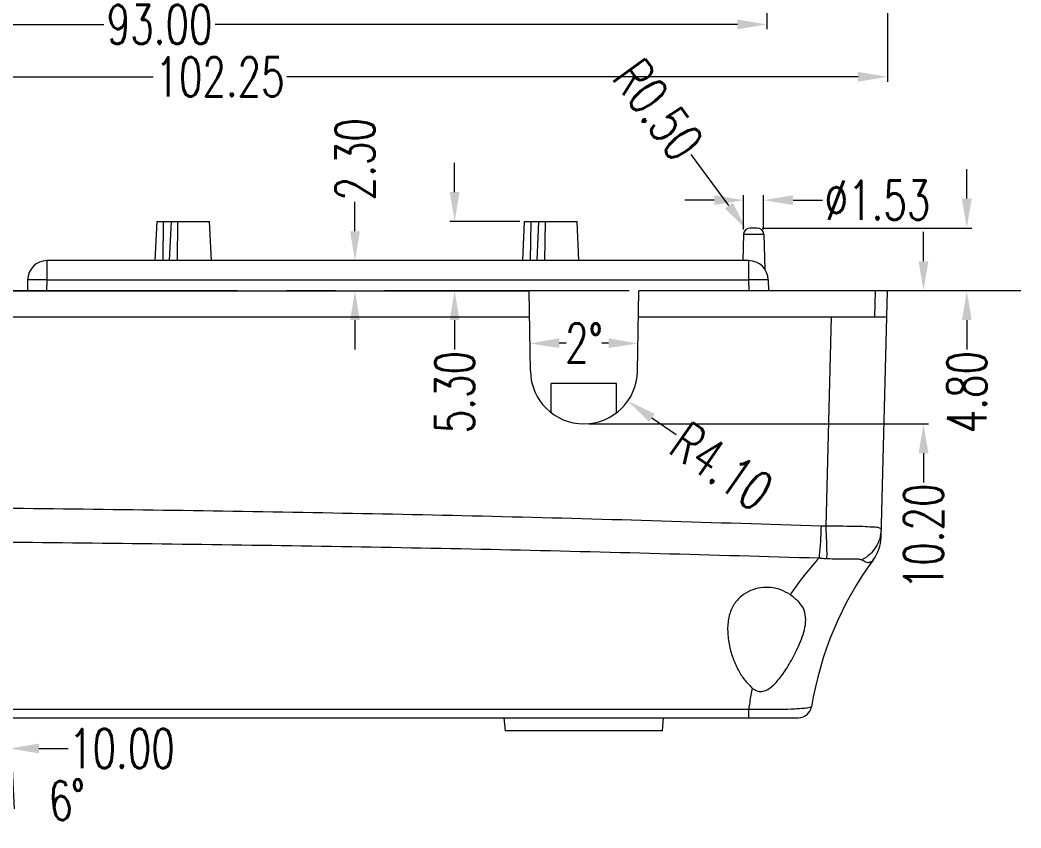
# Model space of a CAD drawing. Header units: millimetres. Extents: x 8061 to 9633, y -505 to -163.
# Drawn here: x 8348.3 to 8424.9, y -478.4 to -416.5 of the extents above; entities that cross this region are included whole.
import ezdxf

# ---------------------------------------------------------------- set-up
doc = ezdxf.new("R2010")
doc.units = ezdxf.units.MM
doc.linetypes.add('CENTER', pattern=[0.6, 0.375, -0.075, 0.075, -0.075])
doc.layers.get('Defpoints').update_dxf_attribs({"linetype": 'CONTINUOUS'})
doc.layers.add('dim', color=82, linetype='CONTINUOUS', lineweight=9)
doc.layers.add('part', color=7, linetype='CONTINUOUS', lineweight=20)
doc.styles.get("Standard").update_dxf_attribs({"font": 'romans.shx', "width": 0.7})
doc.dimstyles.new('03', dxfattribs={"dimscale": 0.75, "dimtxt": 4, "dimasz": 3, "dimexe": 0.5, "dimexo": 0.5, "dimgap": 0.09, "dimtad": 0, "dimzin": 0, "dimdsep": 46, "dimtxsty": 'Standard', "dimcen": 0, "dimclrd": 256, "dimclre": 256, "dimclrt": 6, "dimazin": 2, "dimtp": 0.01, "dimtm": 0.01, "dimtfac": 1, "dimtofl": 0, "dimtmove": 0, "dimatfit": 0, "dimfxl": 1, "dimtolj": 1, "dimtzin": 0, "dimlwd": -1, "dimlwe": -1, "dimarcsym": 0})

# ---------------------------------------------------------------- blocks, each defined once
blk = doc.blocks.new('*D34')
at = {"layer": 'Defpoints', "color": 0}
for p in [(41166.161, -13061.496), (41073.161, -13072.102), (41166.161, -13083.352)]:
    blk.add_point(p, dxfattribs=at)
at = {"layer": 'dim'}
for p, q in [((41166.161, -13061.871), (41166.161, -13083.727)), ((41073.161, -13072.477), (41073.161, -13083.727)), ((41075.411, -13083.352), (41115.393, -13083.352)), ((41163.911, -13083.352), (41123.928, -13083.352))]:
    blk.add_line(p, q, dxfattribs=at)
for points in [[(41075.411, -13082.977), (41075.411, -13083.727), (41073.161, -13083.352)], [(41163.911, -13082.977), (41163.911, -13083.727), (41166.161, -13083.352)]]:
    blk.add_solid(points, dxfattribs=at)
at = {"layer": 'dim', "color": 6, "insert": (41119.661, -13083.352), "char_height": 3, "attachment_point": 5}
blk.add_mtext('\\A1;93.00', dxfattribs=at)
blk = doc.blocks.new('*D35')
at = {"layer": 'Defpoints', "color": 0}
for p in [(41175.411, -13065.391), (41073.161, -13083.727), (41073.161, -13087.368)]:
    blk.add_point(p, dxfattribs=at)
at = {"layer": 'dim'}
for p, q in [((41175.411, -13065.766), (41175.411, -13087.743)), ((41073.161, -13084.102), (41073.161, -13087.743)), ((41075.411, -13087.368), (41119.168, -13087.368)), ((41173.161, -13087.368), (41129.403, -13087.368))]:
    blk.add_line(p, q, dxfattribs=at)
for points in [[(41075.411, -13086.993), (41075.411, -13087.743), (41073.161, -13087.368)], [(41173.161, -13086.993), (41173.161, -13087.743), (41175.411, -13087.368)]]:
    blk.add_solid(points, dxfattribs=at)
at = {"layer": 'dim', "color": 6, "insert": (41124.286, -13087.368), "char_height": 3, "attachment_point": 5}
blk.add_mtext('\\A1;102.25', dxfattribs=at)
blk = doc.blocks.new('*D55')
at = {"layer": 'Defpoints', "color": 0}
for p in [(41165.428, -13098.946), (41181.486, -13103.746), (41181.486, -13103.746)]:
    blk.add_point(p, dxfattribs=at)
at = {"layer": 'dim'}
for p, q in [((41181.486, -13096.696), (41181.486, -13094.446)), ((41165.803, -13098.946), (41181.861, -13098.946)), ((41181.486, -13105.996), (41181.486, -13108.246))]:
    blk.add_line(p, q, dxfattribs=at)
for points in [[(41181.111, -13096.696), (41181.861, -13096.696), (41181.486, -13098.946)], [(41181.111, -13105.996), (41181.861, -13105.996), (41181.486, -13103.746)]]:
    blk.add_solid(points, dxfattribs=at)
at = {"layer": 'dim', "color": 6, "insert": (41181.486, -13111.514), "char_height": 3, "attachment_point": 5, "rotation": 90}
blk.add_mtext('\\A1;4.80', dxfattribs=at)
blk = doc.blocks.new('*D102')
at = {"layer": 'Defpoints', "color": 0}
for p in [(41178.171, -13103.746), (41178.171, -13103.746), (41152.161, -13113.946)]:
    blk.add_point(p, dxfattribs=at)
at = {"layer": 'dim'}
for p, q in [((41178.171, -13101.496), (41178.171, -13099.246)), ((41152.536, -13113.946), (41178.546, -13113.946)), ((41178.171, -13116.196), (41178.171, -13118.446))]:
    blk.add_line(p, q, dxfattribs=at)
for points in [[(41177.796, -13101.496), (41178.546, -13101.496), (41178.171, -13103.746)], [(41177.796, -13116.196), (41178.546, -13116.196), (41178.171, -13113.946)]]:
    blk.add_solid(points, dxfattribs=at)
at = {"layer": 'dim', "color": 6, "insert": (41178.171, -13122.563), "char_height": 3, "attachment_point": 5, "rotation": 90}
blk.add_mtext('\\A1;10.20', dxfattribs=at)
blk = doc.blocks.new('*D103')
at = {"layer": 'Defpoints', "color": 0}
for p in [(41165.927, -13096.814), (41164.394, -13099.429), (41165.927, -13099.429)]:
    blk.add_point(p, dxfattribs=at)
at = {"layer": 'dim'}
for p, q in [((41162.144, -13096.814), (41159.894, -13096.814)), ((41164.394, -13099.054), (41164.394, -13096.439)), ((41165.927, -13099.054), (41165.927, -13096.439)), ((41168.177, -13096.814), (41170.427, -13096.814))]:
    blk.add_line(p, q, dxfattribs=at)
for points in [[(41162.144, -13096.439), (41162.144, -13097.189), (41164.394, -13096.814)], [(41168.177, -13096.439), (41168.177, -13097.189), (41165.927, -13096.814)]]:
    blk.add_solid(points, dxfattribs=at)
at = {"layer": 'dim', "color": 6, "insert": (41174.645, -13096.814), "char_height": 3, "attachment_point": 5}
blk.add_mtext('\\A1;%%c1.53', dxfattribs=at)
blk = doc.blocks.new('*D104')
at = {"layer": 'Defpoints', "color": 0}
for p in [(41164.597, -13099.044), (41164.893, -13099.446)]:
    blk.add_point(p, dxfattribs=at)
at = {"layer": 'dim'}
blk.add_line((41163.263, -13097.232), (41160.38, -13093.317), dxfattribs=at)
blk.add_solid([(41163.565, -13097.01), (41162.961, -13097.454), (41164.597, -13099.044)], dxfattribs=at)
at = {"layer": 'dim', "color": 6, "insert": (41157.85, -13089.88), "char_height": 3, "attachment_point": 5, "rotation": 306.36399}
blk.add_mtext('\\A1;R0.50', dxfattribs=at)
blk = doc.blocks.new('*D105')
at = {"layer": 'Defpoints', "color": 0}
for p in [(41152.161, -13109.846), (41155.524, -13112.191)]:
    blk.add_point(p, dxfattribs=at)
at = {"layer": 'dim'}
blk.add_line((41157.369, -13113.478), (41159.215, -13114.765), dxfattribs=at)
blk.add_solid([(41157.584, -13113.171), (41157.155, -13113.786), (41155.524, -13112.191)], dxfattribs=at)
at = {"layer": 'dim', "color": 6, "insert": (41162.715, -13117.206), "char_height": 3, "attachment_point": 5, "rotation": 325.10841}
blk.add_mtext('\\A1;R4.10', dxfattribs=at)
blk = doc.blocks.new('*D106')
at = {"layer": 'Defpoints', "color": 0}
for p in [(41147.953, -13103.746), (41156.368, -13103.746), (41153.539, -13107.759), (41148.061, -13109.918), (41156.26, -13109.918)]:
    blk.add_point(p, dxfattribs=at)
at = {"layer": 'dim'}
for start, end in [(90.33058, 90.45609), (89.54391, 89.66942)]:
    blk.add_arc((41152.161, -13344.771), 237.015, start, end, dxfattribs=at)
for points in [[(41150.279, -13108.138), (41150.269, -13107.388), (41148.024, -13107.791)], [(41154.052, -13107.388), (41154.042, -13108.138), (41156.297, -13107.791)]]:
    blk.add_solid(points, dxfattribs=at)
at = {"layer": 'dim', "color": 6, "insert": (41152.161, -13107.755), "char_height": 3, "attachment_point": 5}
blk.add_mtext('\\A1;2°', dxfattribs=at)
blk = doc.blocks.new('*D107')
at = {"layer": 'Defpoints', "color": 0}
for p in [(41147.618, -13098.446), (41142.256, -13103.746), (41142.256, -13103.746)]:
    blk.add_point(p, dxfattribs=at)
at = {"layer": 'dim'}
for p, q in [((41142.256, -13096.196), (41142.256, -13093.946)), ((41147.243, -13098.446), (41141.881, -13098.446)), ((41142.256, -13105.996), (41142.256, -13108.246))]:
    blk.add_line(p, q, dxfattribs=at)
for points in [[(41141.881, -13096.196), (41142.631, -13096.196), (41142.256, -13098.446)], [(41141.881, -13105.996), (41142.631, -13105.996), (41142.256, -13103.746)]]:
    blk.add_solid(points, dxfattribs=at)
at = {"layer": 'dim', "color": 6, "insert": (41142.256, -13111.514), "char_height": 3, "attachment_point": 5, "rotation": 90}
blk.add_mtext('\\A1;5.30', dxfattribs=at)
blk = doc.blocks.new('*D108')
at = {"layer": 'Defpoints', "color": 0}
for p in [(41134.624, -13101.446), (41134.624, -13101.446), (41134.624, -13103.746)]:
    blk.add_point(p, dxfattribs=at)
at = {"layer": 'dim'}
for p, q in [((41134.624, -13099.196), (41134.624, -13096.946)), ((41134.624, -13105.996), (41134.624, -13108.246))]:
    blk.add_line(p, q, dxfattribs=at)
for points in [[(41134.249, -13099.196), (41134.999, -13099.196), (41134.624, -13101.446)], [(41134.249, -13105.996), (41134.999, -13105.996), (41134.624, -13103.746)]]:
    blk.add_solid(points, dxfattribs=at)
at = {"layer": 'dim', "color": 6, "insert": (41134.624, -13093.679), "char_height": 3, "attachment_point": 5, "rotation": 90}
blk.add_mtext('\\A1;2.30', dxfattribs=at)
blk = doc.blocks.new('*D110')
at = {"layer": 'Defpoints', "color": 0}
for p in [(41098.554, -13128.946), (41107.767, -13128.946), (41098.161, -13136.446), (41108.161, -13136.446), (41101.378, -13143.18)]:
    blk.add_point(p, dxfattribs=at)
at = {"layer": 'dim'}
for p, q in [((41098.141, -13136.821), (41097.795, -13143.43)), ((41108.18, -13136.821), (41108.527, -13143.43))]:
    blk.add_line(p, q, dxfattribs=at)
blk.add_arc((41103.161, -13041.041), 102.155, 268.26199, 271.73801, dxfattribs=at)
for points in [[(41100.047, -13143.523), (41100.078, -13142.774), (41097.814, -13143.056)], [(41106.243, -13142.774), (41106.274, -13143.523), (41108.507, -13143.056)]]:
    blk.add_solid(points, dxfattribs=at)
at = {"layer": 'dim', "color": 6, "insert": (41112.606, -13142.758), "char_height": 3, "attachment_point": 5, "rotation": 5.30549}
blk.add_mtext('\\A1;6°', dxfattribs=at)
blk = doc.blocks.new('*D111')
at = {"layer": 'Defpoints', "color": 0}
for p in [(41098.161, -13136.446), (41108.161, -13136.446), (41108.161, -13138.805)]:
    blk.add_point(p, dxfattribs=at)
at = {"layer": 'dim'}
for p, q in [((41098.161, -13136.821), (41098.161, -13139.18)), ((41108.161, -13136.821), (41108.161, -13139.18)), ((41095.911, -13138.805), (41093.661, -13138.805)), ((41110.411, -13138.805), (41112.661, -13138.805))]:
    blk.add_line(p, q, dxfattribs=at)
for points in [[(41095.911, -13138.43), (41095.911, -13139.18), (41098.161, -13138.805)], [(41110.411, -13138.43), (41110.411, -13139.18), (41108.161, -13138.805)]]:
    blk.add_solid(points, dxfattribs=at)
at = {"layer": 'dim', "color": 6, "insert": (41116.778, -13138.805), "char_height": 3, "attachment_point": 5}
blk.add_mtext('\\A1;10.00', dxfattribs=at)

msp = doc.modelspace()

# ---------------------------------------------------------------- linework, layer by layer
at = {"layer": 'part', "color": 7, "linetype": 'Continuous'}
for p, q in [((8358.63, -434.93), (8358.773, -431.93)), ((8358.773, -431.93), (8362.785, -431.93)), ((8359.23, -434.93), (8359.268, -431.93)), ((8359.73, -434.93), (8359.873, -431.93)), ((8360.33, -434.93), (8360.368, -431.93)), ((8362.928, -434.93), (8362.785, -431.93)), ((8386.775, -434.93), (8386.919, -431.93)), ((8386.919, -431.93), (8390.93, -431.93)), ((8387.375, -434.93), (8387.414, -431.93)), ((8387.875, -434.93), (8388.019, -431.93)), ((8388.475, -434.93), (8388.514, -431.93)), ((8391.074, -434.93), (8390.93, -431.93)), ((8403.694, -432.913), (8403.623, -434.93)), ((8403.694, -432.913), (8405.228, -432.913)), ((8404.728, -432.43), (8404.194, -432.43)), ((8405.228, -432.913), (8405.321, -435.594)), ((8404.076, -434.93), (8350.345, -434.93)), ((8350.345, -436.404), (8350.345, -434.93)), ((8404.076, -434.93), (8404.076, -436.404)), ((8348.846, -436.404), (8348.831, -437.23)), ((8350.331, -437.23), (8350.345, -436.404)), ((8350.345, -436.404), (8404.076, -436.404)), ((8404.076, -436.404), (8404.091, -437.23)), ((8405.576, -436.404), (8405.59, -437.23)), ((8210.211, -437.23), (8387.254, -437.23)), ((8387.361, -443.402), (8387.254, -437.23)), ((8395.56, -443.402), (8395.668, -437.23)), ((8414.711, -437.23), (8395.668, -437.23)), ((8413.766, -437.23), (8413.714, -439.23)), ((8414.216, -456.128), (8414.711, -437.23)), ((8242.255, -439.23), (8387.289, -439.23)), ((8395.633, -439.23), (8414.658, -439.23)), ((8410.4, -439.23), (8409.979, -455.27)), ((8393.961, -444.33), (8388.961, -444.33)), ((8388.961, -446.551), (8388.961, -444.33)), ((8393.961, -446.551), (8393.961, -444.33)), ((8217.017, -469.93), (8407.904, -469.93)), ((8404.085, -469.3), (8347.428, -469.3)), ((8385.448, -470.93), (8385.361, -469.93)), ((8397.473, -470.93), (8397.561, -469.93)), ((8404.085, -469.93), (8404.085, -469.3)), ((8397.473, -470.93), (8385.448, -470.93))]:
    msp.add_line(p, q, dxfattribs=at)
at = {"layer": 'part', "color": 1, "linetype": 'CENTER', "ltscale": 50}
msp.add_line((8424.936, -437.23), (8199.986, -437.23), dxfattribs=at)
at = {"layer": 'part', "color": 7, "linetype": 'Continuous'}
for points in [[(8350.345, -436.404), (8349.882, -436.397), (8349.464, -436.394), (8349.132, -436.394), (8348.919, -436.397), (8348.846, -436.404)], [(8405.576, -436.404), (8405.502, -436.397), (8405.289, -436.394), (8404.958, -436.394), (8404.54, -436.397), (8404.076, -436.404)]]:
    msp.add_lwpolyline(points, dxfattribs=at)
for centre, radius, start, end in [((8404.194, -432.93), 0.5, 90, 178), ((8404.728, -432.93), 0.5, 2, 90), ((8350.345, -436.43), 1.5, 90, 179), ((8404.076, -436.43), 1.5, 1, 90), ((8391.461, -443.33), 4.1, 181, 359), ((8411.217, -456.049), 3, 323.63155, 358.5), ((8434.649, -473.305), 26.101, 143.63155, 170.71086), ((8407.904, -468.93), 1, 270, 350.71086)]:
    msp.add_arc(centre, radius, start, end, dxfattribs=at)
for points in [[(8409.599, -455.266), (8385.201, -454.543), (8372.981, -454.282), (8360.758, -454.076), (8348.531, -453.921), (8336.305, -453.814), (8324.079, -453.752), (8311.855, -453.733), (8299.633, -453.756), (8287.413, -453.822), (8275.195, -453.934), (8262.979, -454.094), (8250.764, -454.304), (8238.551, -454.572), (8215.295, -455.267)], [(8409.625, -455.274), (8409.556, -456.65), (8409.466, -457.697)], [(8409.979, -455.27), (8409.89, -455.274), (8409.845, -455.275), (8409.8, -455.276), (8409.756, -455.276), (8409.711, -455.276), (8409.625, -455.274), (8409.599, -455.273)], [(8409.979, -455.27), (8410.018, -456.025), (8410.042, -456.686), (8410.054, -457.261), (8410.051, -457.742)], [(8412.117, -455.287), (8411.074, -455.273), (8409.979, -455.27)], [(8414.232, -455.5), (8414.103, -455.408), (8413.694, -455.348), (8413.016, -455.311), (8412.117, -455.287)], [(8414.232, -455.5), (8414.113, -456.221), (8413.826, -456.851), (8413.385, -457.397), (8412.777, -457.849)], [(8215.455, -457.695), (8238.671, -457.075), (8250.864, -456.836), (8263.059, -456.648), (8275.256, -456.506), (8287.454, -456.406), (8299.654, -456.347), (8311.856, -456.326), (8324.06, -456.343), (8336.266, -456.398), (8348.473, -456.494), (8360.679, -456.633), (8372.883, -456.816), (8385.082, -457.05), (8409.466, -457.695)], [(8409.466, -457.697), (8408.423, -458.906), (8408.382, -458.958)], [(8409.466, -457.697), (8409.651, -457.716), (8409.846, -457.732), (8410.051, -457.742)], [(8410.051, -457.742), (8410.9, -457.765), (8411.607, -457.775), (8412.16, -457.775), (8412.553, -457.789), (8412.777, -457.849)], [(8412.777, -457.849), (8413.124, -458.021), (8413.412, -458.012), (8413.633, -457.828)], [(8408.381, -458.957), (8407.335, -460.394), (8407.258, -460.511)], [(8407.256, -460.509), (8406.535, -460.135), (8405.764, -459.968), (8404.984, -459.989), (8404.219, -460.2), (8403.517, -460.624), (8402.954, -461.266), (8402.589, -462.12), (8402.461, -463.175)], [(8408.461, -462.424), (8408.322, -461.693), (8407.91, -461.071), (8407.256, -460.509)], [(8406.516, -466.833), (8406.85, -466.362), (8407.181, -465.835), (8407.508, -465.252), (8407.826, -464.616), (8408.12, -463.928), (8408.356, -463.193), (8408.461, -462.424)], [(8402.461, -463.175), (8402.576, -464.296), (8402.86, -465.316), (8403.259, -466.229), (8403.755, -467.021), (8404.349, -467.658)], [(8404.349, -467.658), (8404.704, -467.869), (8405.076, -467.92), (8405.451, -467.815), (8405.822, -467.576), (8406.175, -467.241), (8406.516, -466.833)], [(8404.345, -467.654), (8404.244, -468.199), (8404.157, -468.748), (8404.085, -469.3)], [(8408.891, -469.092), (8408.764, -469.154), (8408.342, -469.218), (8407.588, -469.271), (8406.571, -469.306), (8405.369, -469.315), (8404.085, -469.3)]]:
    msp.add_spline(points, degree=3, dxfattribs=at)

# ---------------------------------------------------------------- dimensions: what is measured, and where the dimension line sits
at = {"layer": 'dim'}
for base, p1, p2, picture, middle in [((8405.461, -416.836), (8312.461, -405.586), (8405.461, -394.981), '*D34', (8358.961, -416.836)), ((8312.461, -420.852), (8414.711, -398.875), (8312.461, -417.211), '*D35', (8363.586, -420.852)), ((8347.461, -472.289), (8337.461, -469.93), (8347.461, -469.93), '*D111', (8356.078, -472.289))]:
    dim = msp.add_linear_dim(base=base, p1=p1, p2=p2, dimstyle='03', dxfattribs=at)
    dim.commit()
    dim.dimension.update_dxf_attribs({"geometry": picture, "text_midpoint": middle, "insert": (-32760.7, 12666.516)})
dim = msp.add_radius_dim(center=(8404.194, -432.93), mpoint=(8403.897, -432.528), dimstyle='03', dxfattribs=at)
dim.commit()
dim.dimension.update_dxf_attribs({"geometry": '*D104', "text_midpoint": (8397.15, -423.364), "dimtype": 132, "insert": (-32760.7, 12666.516)})
for base, p1, p2, picture, middle in [((8373.924, -434.93), (8373.924, -437.23), (8373.924, -434.93), '*D108', (8373.924, -427.163)), ((8381.557, -437.23), (8386.919, -431.93), (8381.557, -437.23), '*D107', (8381.557, -444.998)), ((8420.786, -437.23), (8404.728, -432.43), (8420.786, -437.23), '*D55', (8420.786, -444.998))]:
    dim = msp.add_linear_dim(base=base, p1=p1, p2=p2, angle=90, dimstyle='03', dxfattribs=at)
    dim.commit()
    dim.dimension.update_dxf_attribs({"geometry": picture, "text_midpoint": middle, "insert": (-32760.7, 12666.516)})
dim = msp.add_linear_dim(base=(8405.228, -430.298), p1=(8403.694, -432.913), p2=(8405.228, -432.913), text='%%c<>', dimstyle='03', dxfattribs=at)
dim.commit()
dim.dimension.update_dxf_attribs({"geometry": '*D103', "text_midpoint": (8413.945, -430.298), "dimtype": 128, "insert": (-32760.7, 12666.516)})
dim = msp.add_linear_dim(base=(8417.471, -437.23), p1=(8391.461, -447.43), p2=(8417.471, -437.23), angle=90, dimstyle='03', dxfattribs=at)
dim.commit()
dim.dimension.update_dxf_attribs({"geometry": '*D102', "text_midpoint": (8417.471, -456.047), "dimtype": 128, "insert": (-32760.7, 12666.516)})
dim = msp.add_angular_dim_2l(base=(8392.84, -441.243), line1=((8387.361, -443.402), (8387.254, -437.23)), line2=((8395.56, -443.402), (8395.668, -437.23)), dimstyle='03', dxfattribs=at)
dim.commit()
dim.dimension.update_dxf_attribs({"geometry": '*D106', "text_midpoint": (8391.461, -441.239), "insert": (-32760.7, 12666.516)})
dim = msp.add_radius_dim(center=(8391.461, -443.33), mpoint=(8394.824, -445.675), dimstyle='03', dxfattribs=at)
dim.commit()
dim.dimension.update_dxf_attribs({"geometry": '*D105', "text_midpoint": (8402.015, -450.691), "insert": (-32760.7, 12666.516)})
dim = msp.add_angular_dim_2l(base=(8340.678, -476.664), line1=((8337.461, -469.93), (8337.854, -462.43)), line2=((8347.461, -469.93), (8347.068, -462.43)), dimstyle='03', dxfattribs=at)
dim.commit()
dim.dimension.update_dxf_attribs({"geometry": '*D110', "text_midpoint": (8351.907, -476.242), "dimtype": 130, "insert": (-32760.7, 12666.516)})

doc.saveas('drawing.dxf')
